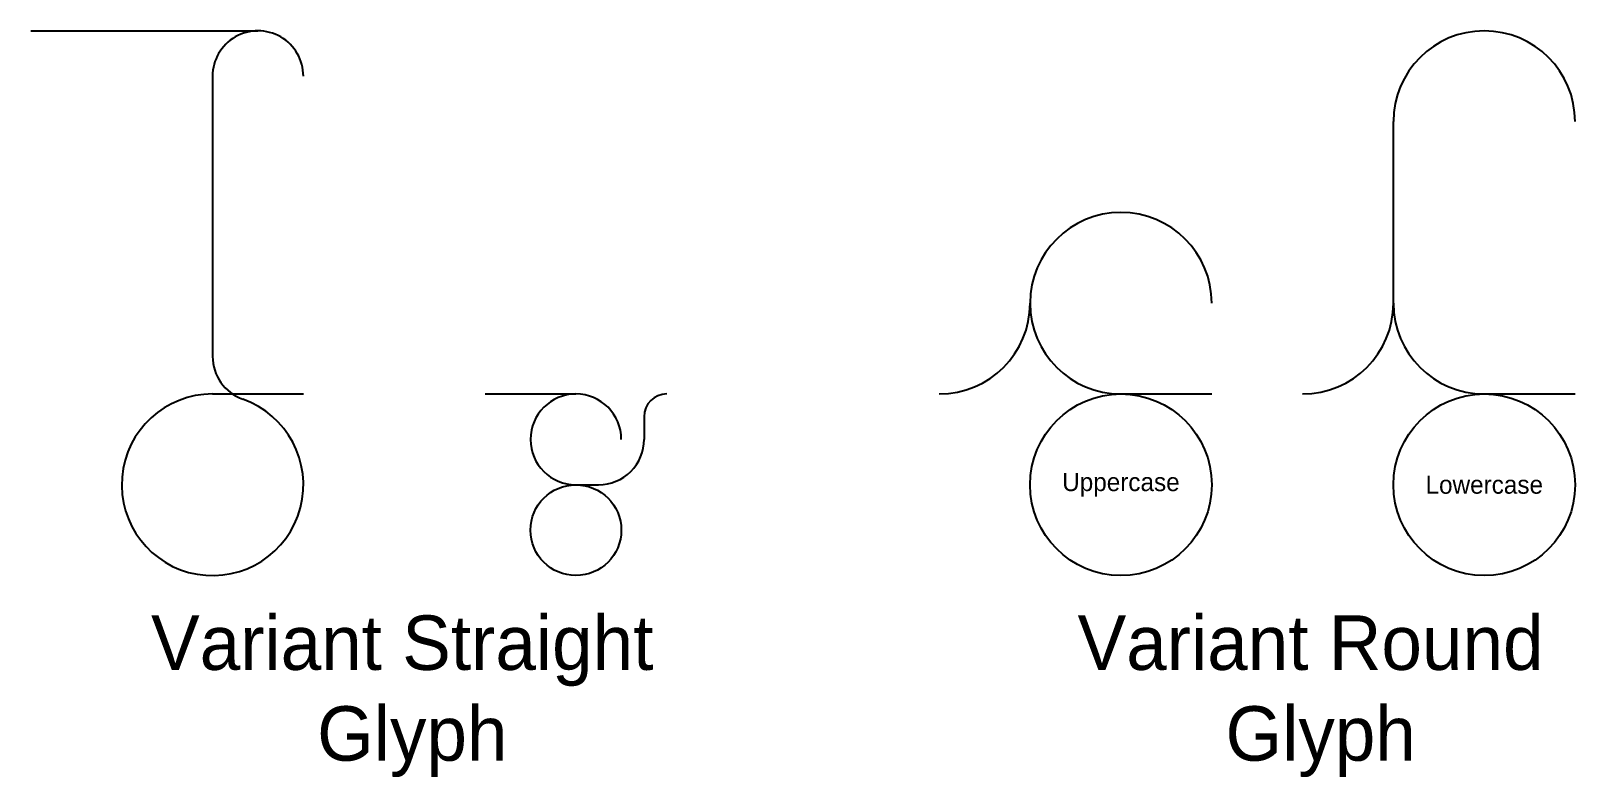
# Model space of a CAD drawing. Extents: x -5.5 to 3, y -2.11 to 2.
import ezdxf

# ---------------------------------------------------------------- set-up
doc = ezdxf.new("R2010")
doc.units = 0
for name, color, linetype in [('Draw', 4, 'CONTINUOUS'), ('explanation', 3, 'CONTINUOUS'), ('Ligature', 6, 'CONTINUOUS')]:
    doc.layers.add(name, color=color, linetype=linetype)
doc.styles.add('unicode', font='unicode')

msp = doc.modelspace()

# ---------------------------------------------------------------- linework, layer by layer
at = {"layer": 'Draw'}
for p, q in [((-5, 2), (-4.25, 2)), ((-4.5, 1.75), (-4.5, 0.2071)), ((2, 0.5), (2, 1.5)), ((-4.5, 0), (-4, 0)), ((-3, 0), (-2.5, 0)), ((0.5, 0), (1, 0)), ((2.5, 0), (3, 0)), ((-2.125, -0.125), (-2.125, -0.25)), ((-2.5, -0.5), (-2.375, -0.5))]:
    msp.add_line(p, q, dxfattribs=at)
for centre, radius in [((0.5, -0.5), 0.5), ((2.5, -0.5), 0.5), ((-2.5, -0.75), 0.25)]:
    msp.add_circle(centre, radius, dxfattribs=at)
at = {"layer": 'Draw', "color": 4, "linetype": 'CONTINUOUS', "lineweight": -3}
for centre, start, end in [((-4.25, 1.75), 359.99999, 180.00001), ((-2.375, -0.25), 269.99999, 0)]:
    msp.add_arc(centre, 0.25, start, end, dxfattribs=at)
at = {"layer": 'Draw'}
for centre, radius, start, end in [((2.5, 1.5), 0.5, 0, 180), ((0.5, 0.5), 0.5, 0, 270), ((2.5, 0.5), 0.5, 180, 270), ((-4.25, 0.2071), 0.25, 180, 250.52878), ((-4.5, -0.5), 0.5, 90, 430.52878), ((-2.5, -0.25), 0.25, 90, 270), ((-2.5, -0.25), 0.25, 360, 90), ((-2, -0.125), 0.125, 90, 180)]:
    msp.add_arc(centre, radius, start, end, dxfattribs=at)
at = {"layer": 'Ligature'}
msp.add_line((-5.5, 2), (-5, 2), dxfattribs=at)
for centre in [(-0.5, 0.5), (1.5, 0.5)]:
    msp.add_arc(centre, 0.5, 270, 0, dxfattribs=at)

# ---------------------------------------------------------------- texts
at = {"layer": 'explanation', "attachment_point": 5, "style": 'unicode'}
for s, insert, char_height, width in [('Uppercase', (0.5, -0.5), 0.1, 0.655622), ('Lowercase', (2.5, -0.5), 0.1, 0.666733), ('Variant Straight\\P Glyph', (-3.4561, -1.665), 0.3, 3.291907), ('Variant Round\\P Glyph', (1.5439, -1.665), 0.3, 2.825)]:
    msp.add_mtext(s, dxfattribs=dict(at, insert=insert, char_height=char_height, width=width))

doc.saveas('drawing.dxf')
